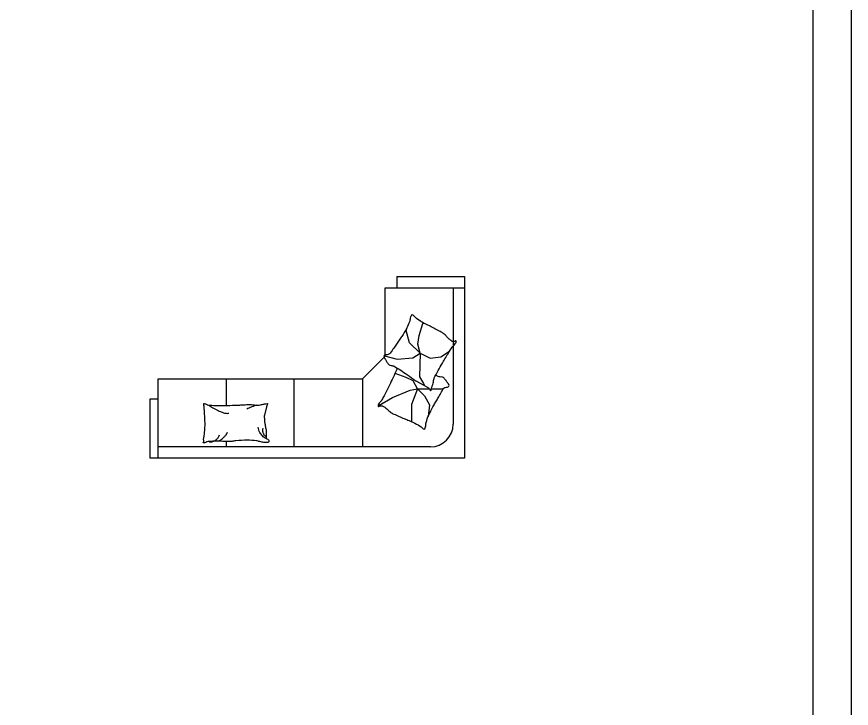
# Model space of a CAD drawing. Header units: inches. Extents: x 4.9 to 47.4, y 12.3 to 37.1.
# Drawn here: x 40.09 to 47.44, y 24.88 to 30.98 of the extents above; entities that cross this region are included whole.
import ezdxf

# ---------------------------------------------------------------- set-up
doc = ezdxf.new("R2010")
doc.units = ezdxf.units.IN
doc.header["$MEASUREMENT"] = 0
doc.layers.add('02', color=2, linetype='Continuous')
doc.layers.add('kadrbm', color=4, linetype='Continuous')

# ---------------------------------------------------------------- blocks, each defined once
blk = doc.blocks.new('kadrbm')
at = {"layer": 'kadrbm', "color": 4}
blk.add_lwpolyline([(0, 0), (0, 24.7972), (21, 24.7972), (21, 0), (0, 0)], close=True, dxfattribs=at)
blk.add_lwpolyline([(20.6631, 0.3257), (20.6631, 24.4603), (0.3369, 24.4603), (0.3369, 0.3257), (20.6631, 0.3257)], dxfattribs=at)

msp = doc.modelspace()

# ---------------------------------------------------------------- linework, layer by layer
at = {"layer": '02'}
for p, q in [((43.4361, 28.6863, -0.1), (43.4361, 28.5863, -0.1)), ((43.4361, 28.6863, -0.1), (44.0338, 28.6863, -0.1)), ((44.0338, 28.6863, -0.1), (44.0338, 27.0863, -0.1)), ((43.3338, 27.9863, -0.1), (43.3338, 28.5863, -0.1)), ((43.3338, 28.5863, -0.1), (44.0338, 28.5863, -0.1)), ((43.9338, 28.5863, -0.1), (43.9338, 27.3863, -0.1)), ((43.635, 28.167, -0.1), (43.6677, 28.2736, -0.1)), ((43.6677, 28.2736, -0.1), (43.6753, 28.2764, -0.1)), ((43.5203, 28.2123, -0.1), (43.5275, 28.2386, -0.1)), ((43.5493, 28.102, -0.1), (43.5203, 28.2123, -0.1)), ((43.6217, 28.091, -0.1), (43.635, 28.167, -0.1)), ((43.6429, 28.0126, -0.1), (43.5493, 28.102, -0.1)), ((43.6429, 28.0126, -0.1), (43.6217, 28.091, -0.1)), ((43.8249, 27.9783, -0.1), (43.9019, 28.0293, -0.1)), ((43.1338, 27.7863, -0.1), (43.3338, 27.9863, -0.1)), ((43.3275, 27.9878, -0.1), (43.4402, 27.9583, -0.1)), ((43.4402, 27.9583, -0.1), (43.5794, 27.9701, -0.1)), ((43.5794, 27.9701, -0.1), (43.6429, 28.0126, -0.1)), ((43.6429, 28.0126, -0.1), (43.6383, 27.8035, -0.1)), ((43.6429, 28.0126, -0.1), (43.7304, 27.9668, -0.1)), ((43.7304, 27.9668, -0.1), (43.8249, 27.9783, -0.1)), ((43.5194, 27.7976, -0.1), (43.4233, 27.8319, -0.1)), ((43.6383, 27.8035, -0.1), (43.6715, 27.7431, -0.1)), ((41.3338, 27.0863, -0.1), (41.3338, 27.7863, -0.1)), ((41.3338, 27.7863, -0.1), (43.1338, 27.7863, -0.1)), ((41.9338, 27.7863, -0.1), (41.9338, 27.5513, -0.1)), ((42.5338, 27.1863, -0.1), (42.5338, 27.7863, -0.1)), ((43.1338, 27.7863, -0.1), (43.1338, 27.1863, -0.1)), ((43.5803, 27.7677, -0.1), (43.5194, 27.7976, -0.1)), ((43.6185, 27.6983, -0.1), (43.5803, 27.7677, -0.1)), ((43.6715, 27.7431, -0.1), (43.6794, 27.7285, -0.1)), ((43.3993, 27.6207, -0.1), (43.5546, 27.6862, -0.1)), ((43.5546, 27.6862, -0.1), (43.6185, 27.6983, -0.1)), ((43.6185, 27.6983, -0.1), (43.5656, 27.5598, -0.1)), ((43.6185, 27.6983, -0.1), (43.6819, 27.6346, -0.1)), ((43.6185, 27.6983, -0.1), (43.7247, 27.6983, -0.1)), ((43.7413, 27.6984, -0.1), (43.8481, 27.6984, -0.1)), ((43.2728, 27.5471, -0.1), (43.3993, 27.6207, -0.1)), ((43.6819, 27.6346, -0.1), (43.7256, 27.5555, -0.1)), ((43.5656, 27.5598, -0.1), (43.5671, 27.4089, -0.1)), ((43.7256, 27.5555, -0.1), (43.7127, 27.4523, -0.1)), ((41.9338, 27.2325, -0.1), (41.9338, 27.1863, -0.1)), ((43.7338, 27.1863, -0.1), (41.3338, 27.1863, -0.1)), ((44.0338, 27.0863, -0.1), (41.2637, 27.0863, -0.1))]:
    msp.add_line(p, q, dxfattribs=at)
msp.add_lwpolyline([(43.611, 28.317, -0.101392), (43.587, 28.341, 0.223768), (43.5733, 28.3493, 0.25558), (43.5676, 28.3469, 0.081563), (43.5585, 28.3308, 0.071805), (43.5545, 28.3121, -0.069985), (43.5505, 28.2928, -0.03546), (43.523, 28.2304, -0.029432), (43.4804, 28.1601, -0.001554), (43.4573, 28.1268, 0.00152), (43.4336, 28.0926, 0.004735), (43.4096, 28.0572, -0.00382), (43.38, 28.0132, -0.296001), (43.3397, 27.9964, 0.649774), (43.325, 27.9749, 0.02319), (43.3291, 27.9689, -0.0288), (43.3323, 27.9641, -0.005727), (43.3372, 27.9555, 0.004358), (43.3435, 27.9443, 0.027528), (43.3583, 27.9219, 0.046214), (43.3689, 27.91, 0.194121), (43.3866, 27.9032, -0.133719), (43.4127, 27.8965, -0.011505), (43.4572, 27.87, -0.008882), (43.5134, 27.8332, -0.012426), (43.5842, 27.7825, 0.033612), (43.6112, 27.7649), (43.6706, 27.7315), (43.7164, 27.7058, -0.224341), (43.7292, 27.6878, 0.722772), (43.739, 27.6864, 0.103513), (43.7401, 27.6904, -0.053465), (43.7414, 27.6985, -0.030109), (43.7497, 27.7234, 0.031436), (43.7577, 27.7474, 0.05324), (43.7602, 27.7641, -0.05518), (43.7628, 27.7803, -0.056271), (43.7736, 27.8075, -0.0108), (43.8481, 27.9401, -0.00456), (43.9019, 28.0293, -0.01125), (43.9248, 28.0647, -0.069394), (43.9412, 28.0828, 0.079756), (43.9552, 28.099, 0.106399), (43.9608, 28.1146, 0.328642), (43.958, 28.1198, 0.299547), (43.9503, 28.1186, -0.189917), (43.9394, 28.1146, -0.033518), (43.9279, 28.1155, -0.075627), (43.923, 28.1171, -0.053489), (43.915, 28.1221, -0.017838), (43.8936, 28.1403, -0.038394), (43.8708, 28.1646, 0.059529), (43.8554, 28.1796, 0.035943), (43.829, 28.1971, 0.011245), (43.74, 28.2445, 0.006203), (43.6988, 28.2646, -0.010783), (43.6753, 28.2764, -0.019485), (43.6617, 28.2842, -0.005062)], format="xyb", close=True, dxfattribs=at)
at = {"layer": '02', "elevation": -0.1}
msp.add_lwpolyline([(43.4407, 27.8801, -0.025626), (43.4359, 27.8676, -0.0108), (43.3718, 27.7297, -0.00456), (43.325, 27.6367, -0.01125), (43.3049, 27.5996, -0.069394), (43.2899, 27.5803, 0.079756), (43.2772, 27.5631, 0.106399), (43.2728, 27.5471, 0.328642), (43.276, 27.5422, 0.299547), (43.2836, 27.5439, -0.189917), (43.2941, 27.5488, -0.033518), (43.3057, 27.5487, -0.075627), (43.3107, 27.5475, -0.053489), (43.319, 27.5431, -0.017838), (43.3418, 27.5266, -0.038394), (43.3664, 27.5042, 0.059529), (43.3829, 27.4903, 0.035943), (43.4105, 27.475, 0.011245), (43.5029, 27.4345, 0.006203), (43.5455, 27.4176, -0.010783), (43.5699, 27.4077, -0.019485), (43.584, 27.4009, -0.005062), (43.6371, 27.3721, -0.101392), (43.6629, 27.35, 0.223768), (43.6771, 27.3428, 0.25558), (43.6827, 27.3456, 0.081563), (43.6905, 27.3623, 0.071805), (43.693, 27.3813, -0.069985), (43.6955, 27.4008, -0.03546), (43.7182, 27.4652, -0.029432), (43.7553, 27.5385, -0.001554), (43.7758, 27.5736, 0.00152), (43.7968, 27.6094, 0.004735), (43.818, 27.6466, -0.00382), (43.8441, 27.6927, -0.296001), (43.8831, 27.7126, 0.649774), (43.8961, 27.7352, 0.02319), (43.8915, 27.7408, -0.0288), (43.8879, 27.7454, -0.005727), (43.8824, 27.7535, 0.004358), (43.8752, 27.7642, 0.027528), (43.8588, 27.7854, 0.046214), (43.8473, 27.7965, 0.194121), (43.8291, 27.8019, -0.133719), (43.8026, 27.8065, -0.005779), (43.7791, 27.8179, -0.008882)], format="xyb", dxfattribs=at)
msp.add_lwpolyline([(41.2637, 27.0863), (41.2637, 27.6087), (41.3338, 27.6087)], dxfattribs=at)
at = {"layer": '02'}
for points in [[(42.2845, 27.2589, -0.263368), (42.3096, 27.242, -0.494818), (42.3014, 27.2251, -0.049225), (42.2855, 27.2235, -0.036831), (42.2642, 27.2251, -0.031893), (42.23, 27.2324, 0.035782), (42.1995, 27.2387, 0.032941), (42.1188, 27.244, 0.026564), (42.0187, 27.2387, 0.017905), (41.9849, 27.2339, -0.033397), (41.9667, 27.2319, -0.03204), (41.9333, 27.2325, 0.018442), (41.8755, 27.2352, 0.010837), (41.8172, 27.2346, 0.014624), (41.7741, 27.2319, 0.111249), (41.7538, 27.2253, -0.153708), (41.7386, 27.2217, -0.076444), (41.7319, 27.2233, -0.215512), (41.7301, 27.2251, -0.585858), (41.7325, 27.2278, 0.363489), (41.7369, 27.2302, 0.191716), (41.7369, 27.2406, -0.129675), (41.7352, 27.2555, -0.01735), (41.7379, 27.2706, 0.019326), (41.7403, 27.2842, 0.018818), (41.7462, 27.3458, 0.021828), (41.747, 27.3991, 0.006204), (41.7458, 27.4295, 0.001963), (41.7403, 27.5257, 0.028341), (41.7364, 27.5582, -0.117014), (41.7369, 27.5663, -0.36606), (41.7382, 27.5671, -0.03973), (41.7504, 27.5646, -0.048309), (41.7628, 27.5596, 0.062981), (41.7724, 27.5561, 0.04058), (41.7934, 27.5531, 0.014345), (41.8535, 27.5511, 0.005484), (41.9664, 27.5517, 0.007153), (42.0529, 27.5544, 0.008762), (42.0912, 27.5569, -0.008153), (42.1323, 27.5595, -0.06251), (42.1838, 27.5556, 0.078669), (42.2248, 27.5537, 0.047825), (42.2449, 27.558, -0.034494), (42.2726, 27.5646, -0.023571), (42.2954, 27.5673, -0.510228), (42.2963, 27.5663), (42.2895, 27.5392), (42.2709, 27.4649, 0.073041), (42.2692, 27.4473, 0.023305), (42.2743, 27.3923, 0.018299), (42.278, 27.3717, -0.01097), (42.2846, 27.3376, -0.042281), (42.2872, 27.3067, -0.027201), (42.2846, 27.2586)], [(41.7808, 27.5544, 0.016108), (41.8158, 27.5308, 0.024599), (41.84, 27.5173, 0.009477), (41.8841, 27.4963, 0.015937), (41.9109, 27.4852, 0.072521), (41.9257, 27.482, 0.033339), (41.9583, 27.4818)], [(42.2031, 27.5531, 0.009729), (42.1785, 27.5449, 0.009729), (42.1543, 27.5359, 0.007971), (42.1347, 27.5277, 0.007971), (42.1154, 27.519)], [(42.2846, 27.2589, -0.077379), (42.2533, 27.2817, -0.077379), (42.2304, 27.3129, -0.047525), (42.2214, 27.3351, -0.047525), (42.2169, 27.3585)], [(41.7842, 27.2302, 0.088153), (41.8153, 27.2334, 0.088153), (41.8433, 27.2471, 0.077547), (41.8628, 27.2665, 0.077547), (41.8755, 27.291)], [(41.858, 27.2353, 0.027842), (41.8794, 27.2449, 0.048685), (41.8907, 27.2521, 0.023666), (41.9158, 27.274, 0.031223), (41.9329, 27.2927, 0.046801), (41.9375, 27.2996, 0.023191), (41.9448, 27.3146)], [(42.2859, 27.2733, -0.05369), (42.2732, 27.285, -0.070312), (42.2659, 27.296, -0.015448), (42.2625, 27.3037, -0.013244), (42.2591, 27.3129, -0.082127), (42.2564, 27.3292, -0.064164), (42.2591, 27.3501)]]:
    msp.add_lwpolyline(points, format="xyb", dxfattribs=at)
msp.add_arc((43.7338, 27.3863, -0.1), 0.2, 270, 0, dxfattribs=at)

# ---------------------------------------------------------------- block references
at = {"layer": 'kadrbm'}
msp.add_blockref('kadrbm', (26.442, 12.2779), dxfattribs=at)

doc.saveas('drawing.dxf')
